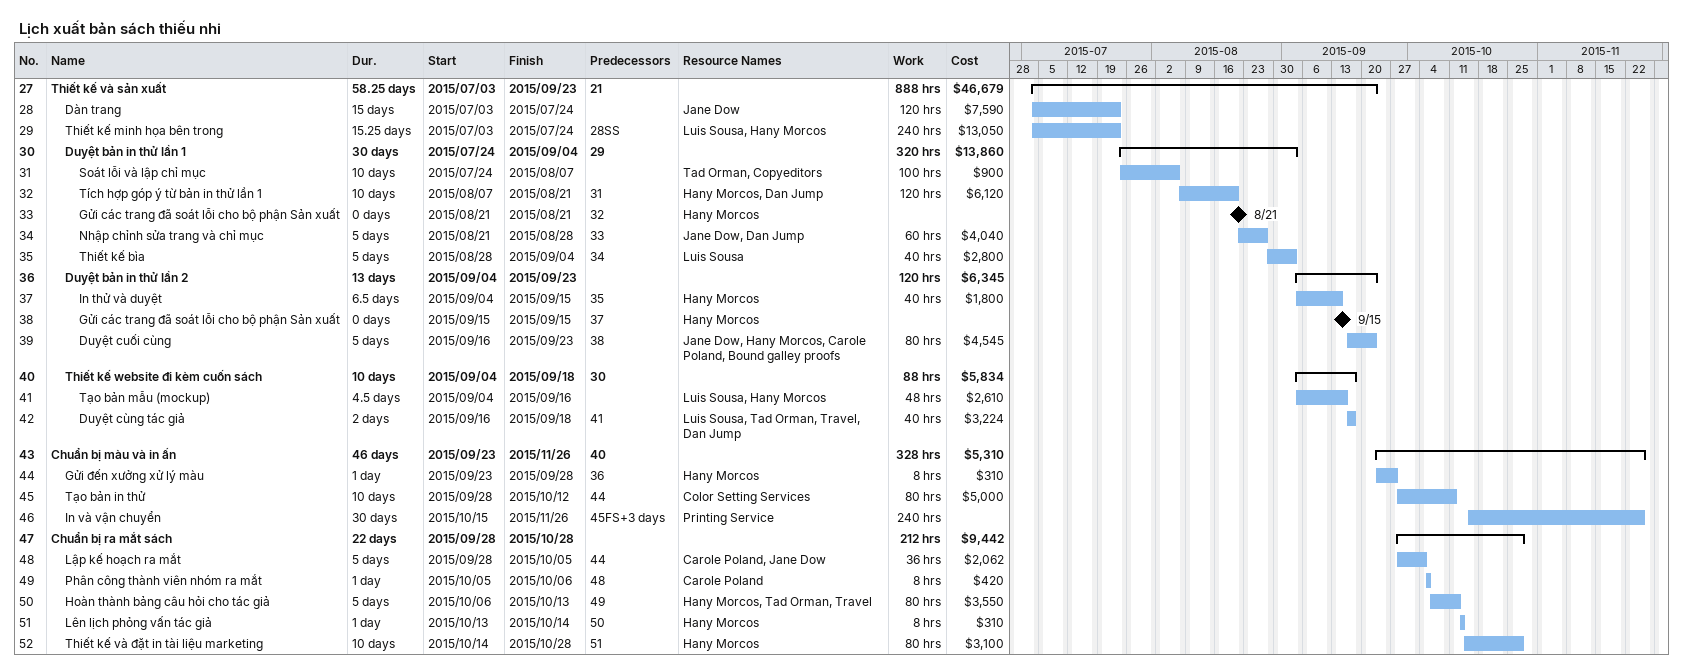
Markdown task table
Lịch xuất bản sách thiếu nhi

| ID | Level | Task | Duration | Start | Finish | Predecessors | Resources | Work (h) | Cost ($) |
|---|---|---|---|---|---|---|---|---|---|
| 27 | 1 | **Thiết kế và sản xuất** | 58.25d | 2015-07-03 | 2015-09-23 | 21 |  | 888 | 46679 |
| 28 | 2 | Dàn trang | 15d | 2015-07-03 | 2015-07-24 |  | Jane Dow | 120 | 7590 |
| 29 | 2 | Thiết kế minh họa bên trong | 15.25d | 2015-07-03 | 2015-07-24 | 28SS | Luis Sousa, Hany Morcos | 240 | 13050 |
| 30 | 2 | **Duyệt bản in thử lần 1** | 30d | 2015-07-24 | 2015-09-04 | 29 |  | 320 | 13860 |
| 31 | 3 | Soát lỗi và lập chỉ mục | 10d | 2015-07-24 | 2015-08-07 |  | Tad Orman, Copyeditors | 100 | 900 |
| 32 | 3 | Tích hợp góp ý từ bản in thử lần 1 | 10d | 2015-08-07 | 2015-08-21 | 31 | Hany Morcos, Dan Jump | 120 | 6120 |
| 33 | 3 | Gửi các trang đã soát lỗi cho bộ phận Sản xuất | 0d | 2015-08-21 | 2015-08-21 | 32 | Hany Morcos |  |  |
| 34 | 3 | Nhập chỉnh sửa trang và chỉ mục | 5d | 2015-08-21 | 2015-08-28 | 33 | Jane Dow, Dan Jump | 60 | 4040 |
| 35 | 3 | Thiết kế bìa | 5d | 2015-08-28 | 2015-09-04 | 34 | Luis Sousa | 40 | 2800 |
| 36 | 2 | **Duyệt bản in thử lần 2** | 13d | 2015-09-04 | 2015-09-23 |  |  | 120 | 6345 |
| 37 | 3 | In thử và duyệt | 6.5d | 2015-09-04 | 2015-09-15 | 35 | Hany Morcos | 40 | 1800 |
| 38 | 3 | Gửi các trang đã soát lỗi cho bộ phận Sản xuất | 0d | 2015-09-15 | 2015-09-15 | 37 | Hany Morcos |  |  |
| 39 | 3 | Duyệt cuối cùng | 5d | 2015-09-16 | 2015-09-23 | 38 | Jane Dow, Hany Morcos, Carole Poland, Bound galley proofs | 80 | 4545 |
| 40 | 2 | **Thiết kế website đi kèm cuốn sách** | 10d | 2015-09-04 | 2015-09-18 | 30 |  | 88 | 5834 |
| 41 | 3 | Tạo bản mẫu (mockup) | 4.5d | 2015-09-04 | 2015-09-16 |  | Luis Sousa, Hany Morcos | 48 | 2610 |
| 42 | 3 | Duyệt cùng tác giả | 2d | 2015-09-16 | 2015-09-18 | 41 | Luis Sousa, Tad Orman, Travel, Dan Jump | 40 | 3224 |
| 43 | 1 | **Chuẩn bị màu và in ấn** | 46d | 2015-09-23 | 2015-11-26 | 40 |  | 328 | 5310 |
| 44 | 2 | Gửi đến xưởng xử lý màu | 1d | 2015-09-23 | 2015-09-28 | 36 | Hany Morcos | 8 | 310 |
| 45 | 2 | Tạo bản in thử | 10d | 2015-09-28 | 2015-10-12 | 44 | Color Setting Services | 80 | 5000 |
| 46 | 2 | In và vận chuyển | 30d | 2015-10-15 | 2015-11-26 | 45FS+3d | Printing Service | 240 |  |
| 47 | 1 | **Chuẩn bị ra mắt sách** | 22d | 2015-09-28 | 2015-10-28 |  |  | 212 | 9442 |
| 48 | 2 | Lập kế hoạch ra mắt | 5d | 2015-09-28 | 2015-10-05 | 44 | Carole Poland, Jane Dow | 36 | 2062 |
| 49 | 2 | Phân công thành viên nhóm ra mắt | 1d | 2015-10-05 | 2015-10-06 | 48 | Carole Poland | 8 | 420 |
| 50 | 2 | Hoàn thành bảng câu hỏi cho tác giả | 5d | 2015-10-06 | 2015-10-13 | 49 | Hany Morcos, Tad Orman, Travel | 80 | 3550 |
| 51 | 2 | Lên lịch phỏng vấn tác giả | 1d | 2015-10-13 | 2015-10-14 | 50 | Hany Morcos | 8 | 310 |
| 52 | 2 | Thiết kế và đặt in tài liệu marketing | 10d | 2015-10-14 | 2015-10-28 | 51 | Hany Morcos | 80 | 3100 |
